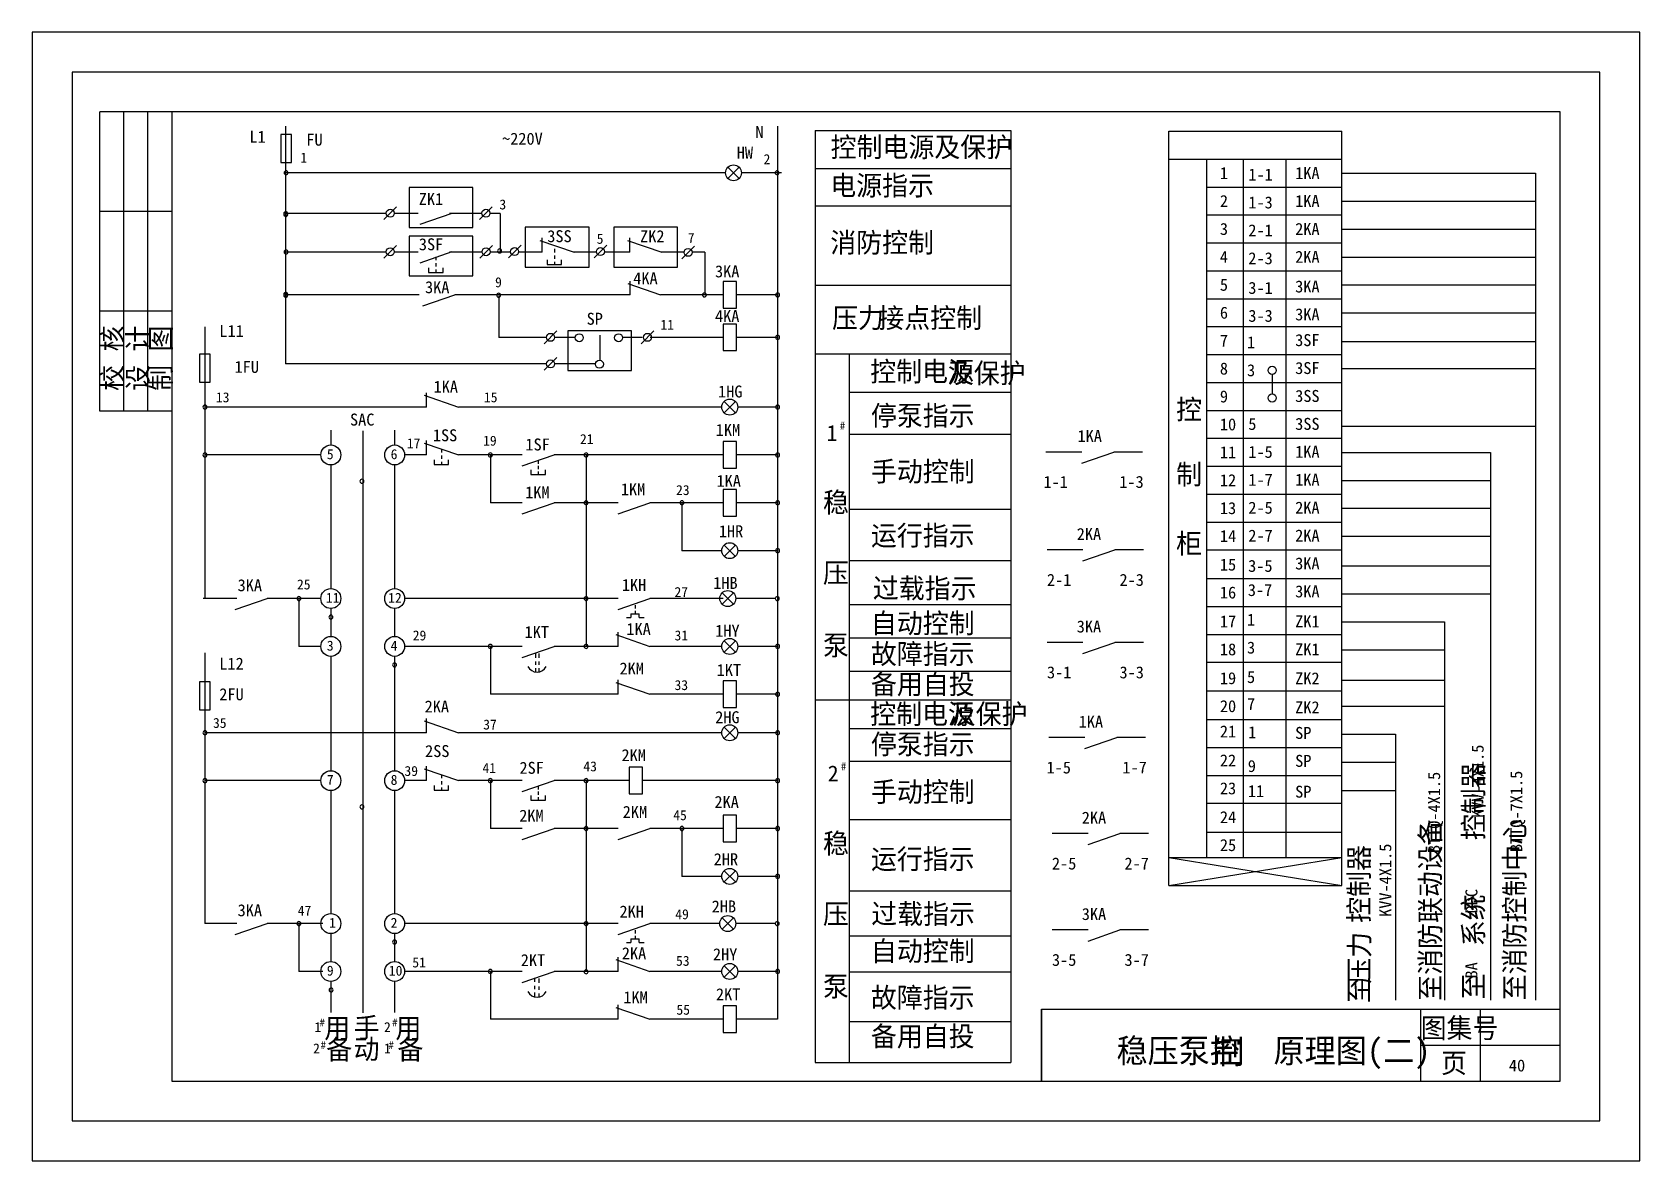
# Model space of a CAD drawing. Header units: metres. Extents: x 298 to 701, y 183 to 466.
import ezdxf

# ---------------------------------------------------------------- set-up
doc = ezdxf.new("R2010")
doc.units = ezdxf.units.M
for name, color, linetype in [('LGT1', 7, 'Continuous'), ('X2', 130, 'Continuous'), ('X4', 60, 'Continuous'), ('XX', 7, 'Continuous')]:
    doc.layers.add(name, color=color, linetype=linetype)

msp = doc.modelspace()

# ---------------------------------------------------------------- linework, layer by layer
for p, q in [((314.85, 370.77), (314.85, 445.77)), ((332.85, 445.77), (314.85, 445.77)), ((320.85, 370.77), (320.85, 445.77)), ((326.85, 370.77), (326.85, 445.77)), ((332.85, 420.77), (314.85, 420.77)), ((389.2, 421.96), (386.02, 418.78)), ((389.79, 420.3), (388.6, 420.3)), ((413.2, 421.96), (410.02, 418.78)), ((388.34, 411.42), (386.04, 409.12)), ((389.22, 412.3), (388.34, 411.42)), ((413.22, 412.3), (410.04, 409.12)), ((420.41, 412.34), (417.23, 409.16)), ((441.88, 412.34), (438.7, 409.16)), ((463.87, 412.15), (460.69, 408.97)), ((389.81, 410.64), (388.63, 410.64)), ((420.09, 410.64), (419.78, 410.64)), ((332.85, 395.77), (314.85, 395.77)), ((429.38, 390.84), (426.2, 387.66)), ((453.69, 390.84), (450.51, 387.66)), ((429.38, 384.17), (426.2, 380.98)), ((332.85, 370.77), (314.85, 370.77)), ((550.85, 220.77), (680.85, 220.77)), ((550.85, 220.77), (550.85, 202.77)), ((645.85, 220.77), (645.85, 202.77)), ((660.85, 220.77), (660.85, 202.77)), ((645.85, 211.77), (680.85, 211.77))]:
    msp.add_line(p, q)
for points in [[(297.85, 465.77), (297.85, 182.77), (700.85, 182.77), (700.85, 465.77)], [(307.85, 455.77), (307.85, 192.77), (690.85, 192.77), (690.85, 455.77)], [(332.85, 445.77), (332.85, 202.77), (680.85, 202.77), (680.85, 445.77)], [(392.32, 416.78), (408.32, 416.78), (408.32, 426.78), (392.32, 426.78)], [(421.47, 406.85), (437.47, 406.85), (437.47, 416.85), (421.47, 416.85)], [(443.66, 406.85), (459.66, 406.85), (459.66, 416.85), (443.66, 416.85)], [(392.32, 404.64), (408.32, 404.64), (408.32, 414.64), (392.32, 414.64)], [(432.12, 380.9), (448.12, 380.9), (448.12, 390.9), (432.12, 390.9)]]:
    msp.add_lwpolyline(points, close=True)
for points in [[(484.1, 430.5, 1), (485.1, 430.5, 1)], [(361.01, 410.63, 1), (362.01, 410.63, 1)], [(414.53, 410.9, 1), (415.53, 410.9, 1)], [(414.29, 399.82, 1), (415.29, 399.82, 1)], [(484.22, 399.89, 1), (485.22, 399.89, 1)], [(484.22, 389.25, 1), (485.22, 389.25, 1)], [(380.02, 353.17, 1), (381.02, 353.17, 1)], [(372.24, 319.1, 1), (373.24, 319.1, 1)], [(388.2, 307.13, 1), (389.2, 307.13, 1)], [(380.02, 271.52, 1), (381.02, 271.52, 1)], [(388.2, 237.64, 1), (389.2, 237.64, 1)], [(372.3, 225.61, 1), (373.3, 225.61, 1)]]:
    msp.add_lwpolyline(points, format="xyb", close=True)
for centre, radius in [((387.61, 420.37), 1), ((411.61, 420.37), 1), ((387.63, 410.71), 1), ((411.63, 410.71), 1), ((418.78, 410.75), 1), ((440.29, 410.75), 1), ((462.28, 410.56), 1), ((427.79, 389.25), 1), ((435, 389.16), 1), ((444.85, 389.16), 1), ((452.1, 389.25), 1), ((427.79, 382.58), 1), ((440.06, 382.51), 1), ((372.72, 359.76), 2.5), ((388.72, 359.76), 2.5), ((372.72, 323.76), 2.5), ((388.72, 323.76), 2.5), ((372.72, 311.76), 2.5), ((388.72, 311.76), 2.5), ((372.72, 278.1), 2.5), ((388.72, 278.1), 2.5), ((372.72, 242.26), 2.5), ((388.72, 242.26), 2.5), ((372.72, 230.26), 2.5), ((388.72, 230.26), 2.5)]:
    msp.add_circle(centre, radius)
at = {"layer": 'LGT1'}
msp.add_lwpolyline([(550.85, 202.77), (550.85, 220.77), (680.85, 220.77)], dxfattribs=at)
at = {"layer": 'X2'}
for p, q in [((361.37, 442.21), (361.37, 382.6)), ((484.72, 442.21), (484.72, 218.26)), ((472.25, 429.09), (475.08, 431.92)), ((475.08, 429.09), (472.25, 431.92)), ((471.66, 430.5), (361.37, 430.5)), ((485.66, 430.5), (475.66, 430.5)), ((386.61, 420.3), (361.37, 420.3)), ((394.61, 420.3), (388.6, 420.3)), ((395.13, 417.66), (403.13, 420.42)), ((410.61, 420.3), (402.46, 420.3)), ((415.19, 420.3), (412.6, 420.3)), ((415.19, 420.3), (415.19, 410.64)), ((425.1, 413.56), (433.7, 410.59)), ((425.7, 410.59), (425.7, 414.19)), ((428.75, 411.41), (428.75, 410.55)), ((447.1, 413.56), (455.69, 410.59)), ((447.69, 410.59), (447.69, 414.19)), ((386.64, 410.64), (361.37, 410.64)), ((394.63, 410.64), (388.63, 410.64)), ((395.13, 407.97), (403.13, 410.73)), ((399.03, 409.43), (399.03, 408.57)), ((399.03, 407.83), (399.03, 406.98)), ((410.64, 410.64), (402.48, 410.64)), ((417.79, 410.64), (412.63, 410.64)), ((425.7, 410.63), (420.09, 410.63)), ((428.75, 409.81), (428.75, 408.96)), ((428.75, 408.22), (428.75, 407.49)), ((439.3, 410.63), (433.59, 410.63)), ((447.69, 410.63), (441.28, 410.63)), ((461.37, 410.63), (455.58, 410.63)), ((461.37, 410.63), (455.58, 410.63)), ((461.37, 410.63), (456.37, 410.63)), ((466.43, 410.63), (463.35, 410.63)), ((466.43, 410.63), (466.43, 400.01)), ((397.2, 405.52), (400.86, 405.52)), ((397.26, 405.52), (397.26, 406.69)), ((399.03, 406.24), (399.03, 405.51)), ((400.86, 405.52), (400.86, 406.69)), ((447.72, 399.89), (447.72, 403.36)), ((394.85, 399.89), (361.37, 399.89)), ((395.77, 397.13), (403.77, 399.89)), ((447.72, 399.89), (403.77, 399.89)), ((414.85, 399.66), (414.85, 389.25)), ((447.13, 402.73), (455.34, 399.89)), ((471.05, 399.89), (455.34, 399.89)), ((471.05, 399.89), (466.39, 399.89)), ((484.72, 399.89), (474.39, 399.89)), ((341.17, 391.91), (341.17, 323.76)), ((426.79, 389.25), (414.85, 389.25)), ((434.01, 389.25), (428.79, 389.25)), ((440.14, 389.81), (440.14, 383.51)), ((450.79, 389.25), (445.85, 389.25)), ((471.05, 389.25), (452.79, 389.25)), ((471.05, 389.25), (466.39, 389.25)), ((484.72, 389.25), (474.39, 389.25)), ((426.79, 382.6), (361.37, 382.6)), ((439.06, 382.6), (428.79, 382.6)), ((396.72, 371.76), (396.72, 375.36)), ((396.72, 371.76), (341.17, 371.76)), ((396.12, 374.72), (404.72, 371.76)), ((470.72, 371.76), (404.72, 371.76)), ((454.72, 371.76), (450.72, 371.76)), ((474.13, 370.34), (471.3, 373.17)), ((471.3, 370.34), (474.13, 373.17)), ((484.72, 371.76), (474.72, 371.76)), ((396.12, 362.72), (404.72, 359.76)), ((396.72, 359.76), (396.72, 363.36)), ((370.22, 359.76), (341.17, 359.76)), ((396.72, 359.76), (391.22, 359.76)), ((400.42, 361.24), (400.42, 360.38)), ((400.42, 359.65), (400.42, 358.8)), ((420.72, 359.76), (404.72, 359.76)), ((412.72, 359.76), (412.72, 347.76)), ((420.72, 357), (428.72, 359.76)), ((471.04, 359.76), (428.72, 359.76)), ((436.72, 359.76), (436.72, 311.76)), ((471.04, 359.76), (450.84, 359.76)), ((484.72, 359.76), (474.38, 359.76)), ((484.72, 359.76), (474.39, 359.76)), ((400.42, 358.05), (400.42, 357.33)), ((424.72, 358.38), (424.72, 357.52)), ((424.72, 357.02), (424.72, 356.17)), ((424.72, 355.59), (424.72, 354.86)), ((420.72, 347.76), (412.72, 347.76)), ((420.72, 345), (428.72, 347.76)), ((444.72, 347.76), (428.72, 347.76)), ((444.72, 345), (452.72, 347.76)), ((471.05, 347.76), (452.72, 347.76)), ((460.72, 347.76), (460.72, 335.76)), ((471.05, 347.76), (466.39, 347.76)), ((484.72, 347.76), (474.39, 347.76)), ((470.72, 335.76), (460.72, 335.76)), ((470.72, 335.76), (466.72, 335.76)), ((471.3, 334.34), (474.13, 337.17)), ((474.13, 334.34), (471.3, 337.17)), ((484.72, 335.76), (474.72, 335.76)), ((348.72, 323.76), (340.72, 323.76)), ((349.17, 323.76), (341.17, 323.76)), ((348.72, 321), (356.72, 323.76)), ((370.22, 323.76), (356.72, 323.76)), ((364.72, 323.76), (364.72, 311.76)), ((436.72, 323.76), (391.22, 323.76)), ((444.72, 323.76), (428.72, 323.76)), ((436.72, 323.76), (436.72, 311.76)), ((444.72, 321), (452.72, 323.76)), ((471.05, 323.76), (452.72, 323.76)), ((470.22, 323.76), (460.22, 323.76)), ((470.22, 323.76), (466.22, 323.76)), ((470.8, 322.34), (473.63, 325.17)), ((473.63, 322.34), (470.8, 325.17)), ((484.22, 323.76), (474.22, 323.76)), ((446.81, 319.04), (447.95, 319.04)), ((447.95, 319.95), (447.95, 319.04)), ((447.95, 319.95), (450.03, 319.95)), ((449, 322.11), (449, 321.26)), ((449, 320.68), (449, 319.95)), ((450.04, 319.04), (450.03, 319.95)), ((450.04, 319.04), (451.26, 319.04)), ((444.12, 314.72), (452.72, 311.76)), ((444.72, 311.76), (444.72, 315.36)), ((370.22, 311.76), (364.72, 311.76)), ((420.72, 311.76), (391.22, 311.76)), ((412.72, 311.76), (412.72, 299.76)), ((420.72, 309), (428.72, 311.76)), ((444.72, 311.76), (428.72, 311.76)), ((470.72, 311.76), (452.72, 311.76)), ((470.72, 311.76), (466.72, 311.76)), ((471.3, 310.34), (474.13, 313.17)), ((474.13, 310.34), (471.3, 313.17)), ((484.72, 311.76), (474.72, 311.76)), ((341.17, 310.16), (341.17, 242.26)), ((423.99, 309.95), (423.99, 308.93)), ((423.99, 307.97), (423.99, 307.12)), ((424.84, 309.95), (424.84, 308.93)), ((424.84, 307.97), (424.84, 307.12)), ((423.99, 306.26), (423.99, 305.3)), ((424.84, 306.26), (424.84, 305.3)), ((444.12, 302.72), (452.72, 299.76)), ((444.72, 299.76), (444.72, 303.36)), ((444.72, 299.76), (412.72, 299.76)), ((471.05, 299.76), (452.72, 299.76)), ((471.05, 299.76), (466.39, 299.76)), ((484.72, 299.76), (474.39, 299.76)), ((396.12, 293.07), (404.72, 290.1)), ((396.72, 290.1), (396.72, 293.7)), ((474.13, 288.69), (471.3, 291.52)), ((471.3, 288.69), (474.13, 291.52)), ((396.72, 290.1), (341.17, 290.1)), ((470.72, 290.1), (404.72, 290.1)), ((454.72, 290.1), (450.72, 290.1)), ((484.72, 290.1), (474.72, 290.1)), ((370.22, 278.1), (341.17, 278.1)), ((396.72, 278.1), (391.22, 278.1)), ((396.12, 281.07), (404.72, 278.1)), ((396.72, 278.1), (396.72, 281.7)), ((400.42, 279.59), (400.42, 278.73)), ((420.72, 278.1), (404.72, 278.1)), ((412.72, 278.1), (412.72, 266.1)), ((420.72, 275.34), (428.72, 278.1)), ((447.5, 278.1), (428.72, 278.1)), ((436.72, 278.1), (436.72, 242.1)), ((484.72, 278.1), (450.84, 278.1)), ((484.72, 278.1), (474.39, 278.1)), ((400.42, 277.99), (400.42, 277.14)), ((400.42, 276.4), (400.42, 275.68)), ((424.72, 276.72), (424.72, 275.87)), ((424.72, 275.37), (424.72, 274.52)), ((424.72, 273.94), (424.72, 273.21)), ((420.72, 266.1), (412.72, 266.1)), ((420.72, 263.34), (428.72, 266.1)), ((444.72, 266.1), (428.72, 266.1)), ((444.72, 263.34), (452.72, 266.1)), ((471.05, 266.1), (452.72, 266.1)), ((460.72, 266.1), (460.72, 254.1)), ((471.05, 266.1), (466.39, 266.1)), ((484.72, 266.1), (474.39, 266.1)), ((470.72, 254.1), (460.72, 254.1)), ((470.72, 254.1), (466.72, 254.1)), ((471.3, 252.69), (474.13, 255.52)), ((474.13, 252.69), (471.3, 255.52)), ((484.72, 254.1), (474.72, 254.1)), ((348.72, 242.26), (341.17, 242.26)), ((349.17, 242.26), (341.17, 242.26)), ((349.17, 242.26), (341.17, 242.26)), ((348.72, 239.5), (356.72, 242.26)), ((370.22, 242.26), (356.72, 242.26)), ((370.72, 242.26), (356.72, 242.26)), ((364.72, 242.26), (364.72, 230.26)), ((364.72, 242.26), (364.72, 230.26)), ((436.72, 242.26), (391.22, 242.26)), ((444.72, 242.26), (428.72, 242.26)), ((436.72, 242.26), (436.72, 230.26)), ((444.72, 239.5), (452.72, 242.26)), ((470.22, 242.26), (452.72, 242.26)), ((473.63, 240.85), (470.8, 243.68)), ((470.8, 240.85), (473.63, 243.68)), ((484.22, 242.26), (474.22, 242.26)), ((447.95, 238.46), (450.03, 238.46)), ((447.95, 238.46), (447.95, 237.55)), ((449, 240.62), (449, 239.77)), ((449, 239.19), (449, 238.46)), ((450.04, 237.55), (450.03, 238.46)), ((444.72, 230.26), (444.72, 233.86)), ((446.81, 237.55), (447.95, 237.55)), ((450.04, 237.55), (451.26, 237.55)), ((370.22, 230.26), (364.72, 230.26)), ((370.72, 230.26), (364.72, 230.26)), ((420.72, 230.26), (391.22, 230.26)), ((412.72, 230.26), (412.72, 218.26)), ((420.72, 227.5), (428.72, 230.26)), ((444.72, 230.26), (428.72, 230.26)), ((444.12, 233.23), (452.72, 230.26)), ((470.72, 230.26), (452.72, 230.26)), ((470.72, 230.26), (466.72, 230.26)), ((471.3, 228.85), (474.13, 231.68)), ((474.13, 228.85), (471.3, 231.68)), ((484.72, 230.26), (474.72, 230.26)), ((423.78, 228.66), (423.78, 227.65)), ((423.78, 226.69), (423.78, 225.84)), ((424.84, 228.45), (424.84, 227.44)), ((424.84, 226.47), (424.84, 225.62)), ((423.78, 224.98), (423.78, 224.02)), ((424.84, 224.76), (424.84, 223.81)), ((444.72, 218.26), (444.72, 221.86)), ((444.72, 218.26), (412.72, 218.26)), ((444.12, 221.23), (452.72, 218.26)), ((471.05, 218.26), (452.72, 218.26)), ((471.05, 218.26), (466.39, 218.26)), ((484.72, 218.26), (474.39, 218.26))]:
    msp.add_line(p, q, dxfattribs=at)
for points in [[(360.17, 440.1), (360.17, 433.09), (362.85, 433.09), (362.85, 440.1)], [(471.05, 403.23), (471.05, 396.55), (474.39, 396.55), (474.39, 403.23)], [(471.05, 392.59), (471.05, 385.91), (474.39, 385.91), (474.39, 392.59)], [(339.83, 385.05), (339.83, 378.03), (342.5, 378.03), (342.5, 385.05)], [(471.04, 363.1), (471.04, 356.42), (474.38, 356.42), (474.38, 363.1)], [(471.05, 351.1), (471.05, 344.42), (474.39, 344.42), (474.39, 351.1)], [(339.83, 302.88), (339.83, 295.87), (342.5, 295.87), (342.5, 302.88)], [(471.05, 303.1), (471.05, 296.42), (474.39, 296.42), (474.39, 303.1)], [(447.5, 281.44), (447.5, 274.76), (450.84, 274.76), (450.84, 281.44)], [(471.05, 269.44), (471.05, 262.76), (474.39, 262.76), (474.39, 269.44)], [(471.05, 221.6), (471.05, 214.92), (474.39, 214.92), (474.39, 221.6)]]:
    msp.add_lwpolyline(points, close=True, dxfattribs=at)
for points in [[(361.01, 430.5, 1), (362.01, 430.5, 1)], [(360.93, 420.29, 1), (361.93, 420.29, 1)], [(360.93, 420.03, 1), (361.93, 420.03, 1)], [(360.93, 400.03, 1), (361.93, 400.03, 1)], [(360.93, 399.76, 1), (361.93, 399.76, 1)], [(465.87, 399.89, 1), (466.87, 399.89, 1)], [(340.67, 371.76, 1), (341.67, 371.76, 1)], [(484.22, 371.76, 1), (485.22, 371.76, 1)], [(340.67, 359.76, 1), (341.67, 359.76, 1)], [(412.22, 359.76, 1), (413.22, 359.76, 1)], [(436.22, 359.76, 1), (437.22, 359.76, 1)], [(484.22, 359.76, 1), (485.22, 359.76, 1)], [(436.22, 347.76, 1), (437.22, 347.76, 1)], [(460.22, 347.76, 1), (461.22, 347.76, 1)], [(484.22, 347.76, 1), (485.22, 347.76, 1)], [(484.22, 335.76, 1), (485.22, 335.76, 1)], [(364.22, 323.76, 1), (365.22, 323.76, 1)], [(436.22, 323.76, 1), (437.22, 323.76, 1)], [(484.13, 323.76, 1), (485.13, 323.76, 1)], [(412.22, 311.76, 1), (413.22, 311.76, 1)], [(436.22, 311.76, 1), (437.22, 311.76, 1)], [(484.22, 311.76, 1), (485.22, 311.76, 1)], [(484.22, 299.76, 1), (485.22, 299.76, 1)], [(340.67, 290.1, 1), (341.67, 290.1, 1)], [(484.22, 290.1, 1), (485.22, 290.1, 1)], [(340.67, 278.1, 1), (341.67, 278.1, 1)], [(412.22, 278.1, 1), (413.22, 278.1, 1)], [(436.22, 278.1, 1), (437.22, 278.1, 1)], [(484.22, 278.1, 1), (485.22, 278.1, 1)], [(436.22, 266.1, 1), (437.22, 266.1, 1)], [(460.22, 266.1, 1), (461.22, 266.1, 1)], [(484.22, 266.1, 1), (485.22, 266.1, 1)], [(484.22, 254.1, 1), (485.22, 254.1, 1)], [(364.22, 242.26, 1), (365.22, 242.26, 1)], [(436.22, 242.26, 1), (437.22, 242.26, 1)], [(484.12, 242.26, 1), (485.12, 242.26, 1)], [(412.22, 230.26, 1), (413.22, 230.26, 1)], [(436.22, 230.17, 1), (437.22, 230.17, 1)], [(484.22, 230.26, 1), (485.22, 230.26, 1)]]:
    msp.add_lwpolyline(points, format="xyb", close=True, dxfattribs=at)
for points in [[(426.92, 408.67), (426.92, 407.5), (430.58, 407.5), (430.58, 408.67)], [(398.59, 358.51), (398.59, 357.33), (402.25, 357.33), (402.24, 358.51)], [(422.89, 356.04), (422.89, 354.86), (426.55, 354.86), (426.54, 356.04)], [(398.59, 276.85), (398.59, 275.68), (402.25, 275.68), (402.24, 276.85)], [(422.89, 274.39), (422.89, 273.21), (426.55, 273.21), (426.54, 274.39)]]:
    msp.add_lwpolyline(points, dxfattribs=at)
for centre in [(473.66, 430.5), (472.72, 371.76), (472.72, 335.76), (472.22, 323.76), (472.72, 311.76), (472.72, 290.1), (472.72, 254.1), (472.22, 242.26), (472.72, 230.26)]:
    msp.add_circle(centre, 2, dxfattribs=at)
for centre in [(424.42, 307.86), (424.42, 226.36)]:
    msp.add_arc(centre, 2.56, 206.81, 333.19, dxfattribs=at)
at = {"layer": 'X4'}
for p, q in [((494.16, 441.12), (494.16, 207.43)), ((494.16, 441.12), (543.18, 441.12)), ((543.18, 441.12), (543.18, 207.43)), ((582.75, 251.84), (582.75, 440.94)), ((582.75, 440.94), (626.13, 440.94)), ((626.13, 251.84), (626.13, 440.94)), ((494.16, 431.55), (543.18, 431.55)), ((582.75, 433.94), (626.13, 433.94)), ((592.32, 258.83), (592.32, 433.64)), ((601.51, 258.83), (601.51, 433.94)), ((612.16, 258.83), (612.16, 433.94)), ((626.13, 430.38), (674.71, 430.38)), ((674.71, 430.38), (674.71, 223.08)), ((592.32, 426.94), (626.13, 426.94)), ((626.13, 423.38), (674.71, 423.38)), ((494.16, 422.24), (543.18, 422.24)), ((592.32, 419.94), (626.13, 419.94)), ((626.13, 416.38), (674.71, 416.38)), ((592.32, 412.94), (626.13, 412.94)), ((626.13, 409.38), (674.71, 409.38)), ((592.32, 405.94), (626.13, 405.94)), ((494.16, 402.34), (543.18, 402.34)), ((626.13, 402.4), (674.71, 402.4)), ((592.32, 398.94), (626.13, 398.94)), ((626.13, 395.4), (674.71, 395.4)), ((592.32, 391.94), (626.13, 391.94)), ((626.13, 388.24), (674.71, 388.24)), ((494.16, 385.12), (543.18, 385.12)), ((502.65, 385.12), (502.65, 207.43)), ((592.32, 384.94), (626.13, 384.94)), ((608.69, 379.93), (608.69, 375.08)), ((626.13, 381.44), (674.71, 381.44)), ((502.65, 375.53), (543.18, 375.53)), ((592.32, 377.94), (626.13, 377.94)), ((592.32, 370.94), (626.13, 370.94)), ((626.13, 366.94), (674.71, 366.94)), ((502.65, 364.98), (543.18, 364.98)), ((592.32, 363.94), (626.13, 363.94)), ((560.97, 360.5), (551.96, 360.5)), ((560.97, 357.74), (568.97, 360.5)), ((576.15, 360.5), (568.97, 360.5)), ((626.13, 360.38), (663.43, 360.38)), ((663.43, 360.38), (663.43, 223.08)), ((592.32, 356.94), (626.13, 356.94)), ((626.13, 353.38), (663.43, 353.38)), ((592.32, 349.94), (626.13, 349.94)), ((502.65, 346.2), (543.18, 346.2)), ((592.32, 342.94), (626.13, 342.94)), ((626.13, 346.42), (663.43, 346.42)), ((626.13, 339.42), (663.43, 339.42)), ((561.26, 335.94), (552.25, 335.94)), ((561.26, 333.18), (569.26, 335.94)), ((576.45, 335.94), (569.26, 335.94)), ((592.32, 335.94), (626.13, 335.94)), ((502.65, 333.29), (543.18, 333.29)), ((626.13, 331.92), (663.43, 331.92)), ((592.32, 328.78), (626.13, 328.78)), ((626.13, 324.92), (663.43, 324.92)), ((502.65, 322.3), (543.18, 322.3)), ((592.32, 321.78), (626.13, 321.78)), ((592.32, 314.78), (626.13, 314.78)), ((626.13, 317.93), (651.92, 317.93)), ((651.92, 317.93), (651.92, 223.08)), ((502.65, 313.94), (543.18, 313.94)), ((561.26, 312.75), (552.25, 312.75)), ((561.26, 309.99), (569.26, 312.75)), ((576.45, 312.75), (569.26, 312.75)), ((626.13, 310.93), (651.92, 310.93)), ((592.32, 307.78), (626.13, 307.78)), ((502.65, 305.57), (543.18, 305.57)), ((626.13, 303.32), (651.92, 303.32)), ((494.16, 298.38), (543.18, 298.38)), ((592.32, 300.58), (626.13, 300.58)), ((626.13, 296.79), (651.92, 296.79)), ((502.65, 291.21), (543.18, 291.21)), ((592.32, 293.42), (626.13, 293.42)), ((561.74, 288.89), (552.73, 288.89)), ((561.74, 286.13), (569.74, 288.89)), ((576.93, 288.89), (569.74, 288.89)), ((592.32, 286.42), (626.13, 286.42)), ((626.13, 289.75), (639.58, 289.75)), ((639.58, 289.75), (639.58, 223.08)), ((502.65, 282.97), (543.18, 282.97)), ((626.13, 282.75), (639.58, 282.75)), ((592.32, 279.42), (626.13, 279.42)), ((626.13, 275.67), (639.58, 275.67)), ((592.32, 272.42), (626.13, 272.42)), ((502.65, 268.37), (543.18, 268.37)), ((562.52, 264.81), (553.51, 264.81)), ((562.52, 262.05), (570.52, 264.81)), ((577.71, 264.81), (570.52, 264.81)), ((592.32, 265.22), (626.13, 265.22)), ((582.75, 258.83), (626.13, 258.83)), ((582.75, 251.84), (626.13, 258.83)), ((582.75, 258.83), (626.13, 251.84)), ((502.65, 250.48), (543.18, 250.48)), ((582.75, 251.84), (626.13, 251.84)), ((502.65, 239.16), (543.18, 239.16)), ((562.52, 240.66), (553.51, 240.66)), ((562.52, 237.89), (570.52, 240.66)), ((577.71, 240.66), (570.52, 240.66)), ((502.65, 230.13), (543.18, 230.13)), ((502.65, 217.68), (543.18, 217.68)), ((494.16, 207.43), (543.18, 207.43))]:
    msp.add_line(p, q, dxfattribs=at)
for centre in [(608.69, 380.96), (608.69, 374.05)]:
    msp.add_circle(centre, 1.03, dxfattribs=at)
at = {"layer": 'XX'}
for p, q in [((372.72, 365.98), (372.72, 362.26)), ((380.72, 365.84), (380.72, 219.88)), ((388.72, 365.98), (388.72, 362.26)), ((372.72, 357.26), (372.72, 326.26)), ((388.72, 357.26), (388.72, 326.26)), ((372.72, 321.26), (372.72, 314.26)), ((372.72, 318.52), (372.72, 314.26)), ((388.72, 321.26), (388.72, 314.26)), ((388.72, 318.52), (388.72, 314.26)), ((372.72, 309.26), (372.72, 280.6)), ((388.72, 309.26), (388.72, 280.6)), ((372.72, 275.6), (372.72, 244.76)), ((372.72, 275.6), (372.72, 275.52)), ((388.72, 275.6), (388.72, 244.76)), ((388.72, 275.6), (388.72, 275.52)), ((372.72, 239.76), (372.72, 232.76)), ((388.72, 239.76), (388.72, 232.76)), ((372.72, 227.76), (372.72, 219.96)), ((388.72, 227.76), (388.72, 219.96))]:
    msp.add_line(p, q, dxfattribs=at)

# ---------------------------------------------------------------- texts
for s, p in [('校 核', (320.39, 375.82)), ('设 计', (326.83, 375.82)), ('制 图', (332.6, 375.82))]:
    msp.add_text(s, height=5, rotation=90).set_placement(p)
for s, p in [('图集号', (645.91, 213.57)), ('页', (651.01, 204.81))]:
    msp.add_text(s, height=5).set_placement(p)
at = {"layer": 'X4'}
for s, height, p in [('L1', 3, (352.31, 438.04)), ('FU', 3, (366.58, 437.31)), ('~220V', 3, (415.64, 437.55)), ('N', 3, (479.15, 439.24)), ('控制电源及保护', 5, (498.01, 434.45)), ('1', 2.5, (365.08, 433.07)), ('HW', 3, (474.47, 434.04)), ('2', 2.5, (481.19, 432.66)), ('1', 3, (595.58, 428.93)), ('1-1', 3, (602.7, 428.57)), ('1KA', 3, (614.45, 428.93)), ('电源指示', 5, (497.91, 424.84)), ('ZK1', 3, (394.76, 422.42)), ('3', 2.5, (414.97, 421.32)), ('2', 3, (595.58, 421.93)), ('1-3', 3, (602.7, 421.57)), ('1KA', 3, (614.45, 421.93)), ('3SS', 3, (426.97, 413.11)), ('5', 2.5, (439.36, 412.71)), ('ZK2', 3, (450.24, 413.11)), ('7', 2.5, (462.19, 412.89)), ('消防控制', 5, (497.91, 410.51)), ('3', 3, (595.58, 414.93)), ('2-1', 3, (602.7, 414.57)), ('2KA', 3, (614.45, 414.93)), ('3SF', 3, (394.78, 411.08)), ('3KA', 3, (469.02, 404.29)), ('4', 3, (595.58, 407.93)), ('2-3', 3, (602.7, 407.57)), ('2KA', 3, (614.45, 407.93)), ('3KA', 3, (396.33, 400.32)), ('9', 2.5, (413.89, 401.81)), ('4KA', 3, (448.53, 402.56)), ('5', 3, (595.58, 400.93)), ('3-1', 3, (602.7, 400.15)), ('3KA', 3, (614.45, 400.5)), ('SP', 3, (436.84, 392.41)), ('4KA', 3, (469.02, 393.08)), ('压力', 5, (498.36, 391.62)), ('接点控制', 5, (509.96, 391.62)), ('6', 3, (595.58, 393.93)), ('3-3', 3, (602.7, 393.15)), ('3KA', 3, (614.45, 393.5)), ('L11', 3, (344.78, 389.34)), ('11', 2.5, (455.34, 391.16)), ('7', 3, (595.58, 386.93)), ('1', 3, (602.38, 386.5)), ('3SF', 3, (614.45, 387.05)), ('1FU', 3, (348.58, 380.35)), ('控制电源', 5, (507.92, 378.19)), ('及保护', 5, (527.4, 377.78)), ('8', 3, (595.58, 379.93)), ('3SF', 3, (614.45, 380.05)), ('3', 3, (602.38, 379.5)), ('13', 2.5, (343.91, 372.96)), ('1KA', 3, (398.47, 375.36)), ('15', 2.5, (411.1, 372.98)), ('1HG', 3, (469.79, 374.17)), ('9', 3, (595.58, 372.93)), ('3SS', 3, (614.45, 373.05)), ('停泵指示', 5, (508.1, 367.12)), ('控', 5, (584.61, 368.68)), ('SAC', 3, (377.52, 367.13)), ('1KM', 3, (469.2, 364.54)), ('1', 4, (497.01, 363.27)), ('#', 2, (500.3, 366.09)), ('10', 3, (595.58, 365.93)), ('5', 3, (602.7, 366.03)), ('3SS', 3, (614.45, 366.05)), ('17', 2.5, (391.78, 361.44)), ('1SS', 3, (398.29, 363.19)), ('19', 2.5, (410.89, 362.09)), ('1SF', 3, (421.49, 360.88)), ('21', 2.5, (435.17, 362.49)), ('1KA', 3, (559.89, 363.01)), ('5', 2.5, (371.72, 358.7)), ('6', 2.5, (387.72, 358.7)), ('手动控制', 5, (508.1, 353.12)), ('11', 3, (595.58, 358.93)), ('1-5', 3, (602.7, 359.03)), ('1KA', 3, (614.45, 359.05)), ('1KA', 3, (469.4, 351.77)), ('制', 5, (584.61, 352.38)), ('12', 3, (595.58, 351.93)), ('1-7', 3, (602.7, 352.03)), ('1KA', 3, (614.45, 352.05)), ('1KM', 3, (421.43, 348.88)), ('1KM', 3, (445.41, 349.65)), ('23', 2.5, (459.25, 349.71)), ('稳', 5, (496.08, 345.38)), ('1-1', 3, (551.35, 351.51)), ('1-3', 3, (570.36, 351.51)), ('13', 3, (595.58, 344.93)), ('2-5', 3, (602.7, 345.03)), ('2KA', 3, (614.45, 345.05)), ('运行指示', 5, (508.1, 337.07)), ('1HR', 3, (469.98, 339.14)), ('2KA', 3, (559.7, 338.44)), ('柜', 5, (584.61, 335.03)), ('14', 3, (595.58, 337.93)), ('2-7', 3, (602.7, 338.03)), ('2KA', 3, (614.45, 338.05)), ('压', 5, (496.08, 327.71)), ('15', 3, (595.58, 330.77)), ('3-5', 3, (602.66, 330.45)), ('3KA', 3, (614.45, 331.05)), ('3KA', 3, (349.35, 325.59)), ('25', 2.5, (364.24, 326.05)), ('1KH', 3, (445.66, 325.66)), ('27', 2.5, (458.87, 324.15)), ('1HB', 3, (468.57, 326.17)), ('过载指示', 5, (508.58, 323.83)), ('2-1', 3, (552.23, 326.94)), ('2-3', 3, (570.41, 326.94)), ('16', 3, (595.58, 323.77)), ('3-7', 3, (602.58, 324.39)), ('3KA', 3, (614.45, 324.05)), ('11', 2.5, (371.48, 322.7)), ('12', 2.5, (387.09, 322.7)), ('自动控制', 5, (508.1, 315.06)), ('17', 3, (595.58, 316.52)), ('1', 3, (602.38, 316.96)), ('ZK1', 3, (614.45, 316.52)), ('29', 2.5, (393.25, 313.26)), ('1KT', 3, (421.28, 313.85)), ('1KA', 3, (446.81, 314.61)), ('31', 2.5, (458.87, 313.26)), ('1HY', 3, (469.07, 314.17)), ('泵', 5, (496.08, 309.51)), ('3KA', 3, (559.7, 315.25)), ('3', 2.5, (371.72, 310.7)), ('4', 2.5, (387.72, 310.7)), ('故障指示', 5, (508.1, 307.38)), ('18', 3, (595.58, 309.52)), ('3', 3, (602.38, 309.96)), ('ZK1', 3, (614.45, 309.52)), ('L12', 3, (344.76, 305.94)), ('2KM', 3, (445.08, 304.72)), ('1KT', 3, (469.45, 304.34)), ('3-1', 3, (552.23, 303.75)), ('3-3', 3, (570.41, 303.75)), ('33', 2.5, (458.87, 300.81)), ('备用自投', 5, (508.1, 299.81)), ('19', 3, (595.58, 302.28)), ('5', 3, (602.38, 302.58)), ('ZK2', 3, (614.45, 302.25)), ('2FU', 3, (344.76, 298.26)), ('20', 3, (595.58, 295.28)), ('7', 3, (602.38, 295.81)), ('2KA', 3, (396.23, 295.19)), ('2HG', 3, (469.07, 292.51)), ('控制电源', 5, (507.92, 292.32)), ('及保护', 5, (527.85, 292.31)), ('1KA', 3, (560.18, 291.39)), ('ZK2', 3, (614.45, 295)), ('35', 2.5, (343.18, 291.33)), ('37', 2.5, (410.92, 290.92)), ('停泵指示', 5, (508.1, 284.74)), ('21', 3, (595.58, 288.93)), ('1', 3, (602.66, 288.73)), ('SP', 3, (614.45, 288.56)), ('2SS', 3, (396.34, 284.02)), ('41', 2.5, (410.73, 280.02)), ('2SF', 3, (420, 279.81)), ('43', 2.5, (436.02, 280.43)), ('2KM', 3, (445.58, 282.99)), ('#', 2, (500.58, 280.72)), ('1-5', 3, (552.13, 279.9)), ('1-7', 3, (571.14, 279.9)), ('22', 3, (595.58, 281.67)), ('9', 3, (602.58, 280.26)), ('SP', 3, (614.45, 281.56)), ('7', 2.5, (371.72, 277.05)), ('8', 2.5, (387.72, 277.05)), ('39', 2.5, (391.17, 279.28)), ('2', 4, (497.28, 277.9)), ('手动控制', 5, (508.1, 272.78)), ('2KA', 3, (468.88, 271.26)), ('23', 3, (595.58, 274.67)), ('11', 3, (602.58, 273.98)), ('SP', 3, (614.45, 273.83)), ('2KM', 3, (419.94, 267.81)), ('2KM', 3, (445.88, 268.77)), ('45', 2.5, (458.55, 268.19)), ('2KA', 3, (560.96, 267.32)), ('24', 3, (595.58, 267.44)), ('稳', 5, (496.08, 259.86)), ('25', 3, (595.58, 260.44)), ('2HR', 3, (468.69, 256.9)), ('运行指示', 5, (508.1, 255.95)), ('2-5', 3, (553.48, 255.82)), ('2-7', 3, (571.66, 255.82)), ('3KA', 3, (349.35, 244.1)), ('47', 2.5, (364.43, 244.27)), ('2KH', 3, (445.08, 243.78)), ('2HB', 3, (468.19, 245.06)), ('压', 5, (496.08, 242.19)), ('过载指示', 5, (508.18, 242.2)), ('3KA', 3, (560.96, 243.16)), ('1', 2.5, (372.29, 241.21)), ('2', 2.5, (387.72, 241.21)), ('49', 2.5, (459.06, 243.35)), ('自动控制', 5, (508.1, 232.88)), ('2KT', 3, (420.33, 231.59)), ('2KA', 3, (445.66, 233.31)), ('53', 2.5, (459.25, 231.68)), ('2HY', 3, (468.5, 233.06)), ('3-5', 3, (553.48, 231.66)), ('3-7', 3, (571.66, 231.66)), ('9', 2.5, (371.72, 229.21)), ('10', 2.5, (387.26, 229.21)), ('51', 2.5, (393.14, 231.27)), ('2KT', 3, (469.26, 223.03)), ('泵', 5, (496.08, 223.99)), ('故障指示', 5, (508.1, 221.21)), ('1KM', 3, (446.04, 222.27)), ('55', 2.5, (459.35, 219.41)), ('#', 2, (369.86, 216.46)), ('用', 5, (371.09, 213.56)), ('手', 5, (378.43, 213.66)), ('#', 2, (388.09, 216.46)), ('用', 5, (388.92, 213.56)), ('1 ', 2.5, (368.6, 215.05)), ('备', 5, (371.58, 208.21)), ('动', 5, (378.43, 208.31)), ('2 ', 2.5, (386.05, 215.05)), ('备', 5, (389.41, 208.21)), ('备用自投', 5, (508.1, 211.51)), ('稳压泵控  原理图(二)', 6, (569.66, 207.37)), ('制', 6, (593.88, 207.12)), ('2 ', 2.5, (368.27, 209.7)), ('#', 2, (370.15, 210.8)), ('1 ', 2.5, (386.05, 209.7)), ('#', 2, (387.15, 210.8)), ('40', 3, (668.03, 205.18))]:
    msp.add_text(s, height=height, dxfattribs=at).set_placement(p)
for s, height, p in [('KVV-4X1.5', 3, (661.7, 268.76)), ('至  系统    控制器 ', 5, (661.63, 223.27)), ('BTTQ-4X1.5', 3, (650.78, 259.91)), ('BTTQ-7X1.5', 3, (671.38, 260.18)), ('至消防联动设备', 5, (650.81, 222.89)), ('至消防控制中心 ', 5, (671.96, 223.02)), ('KVV-4X1.5', 3, (638.55, 243.94)), ('至    控制器 ', 5, (632.94, 222.34)), ('BA      DDC', 3, (660.14, 228.49)), ('压力', 5, (633.05, 227.19))]:
    msp.add_text(s, height=height, rotation=90, dxfattribs=at).set_placement(p)

doc.saveas('drawing.dxf')
